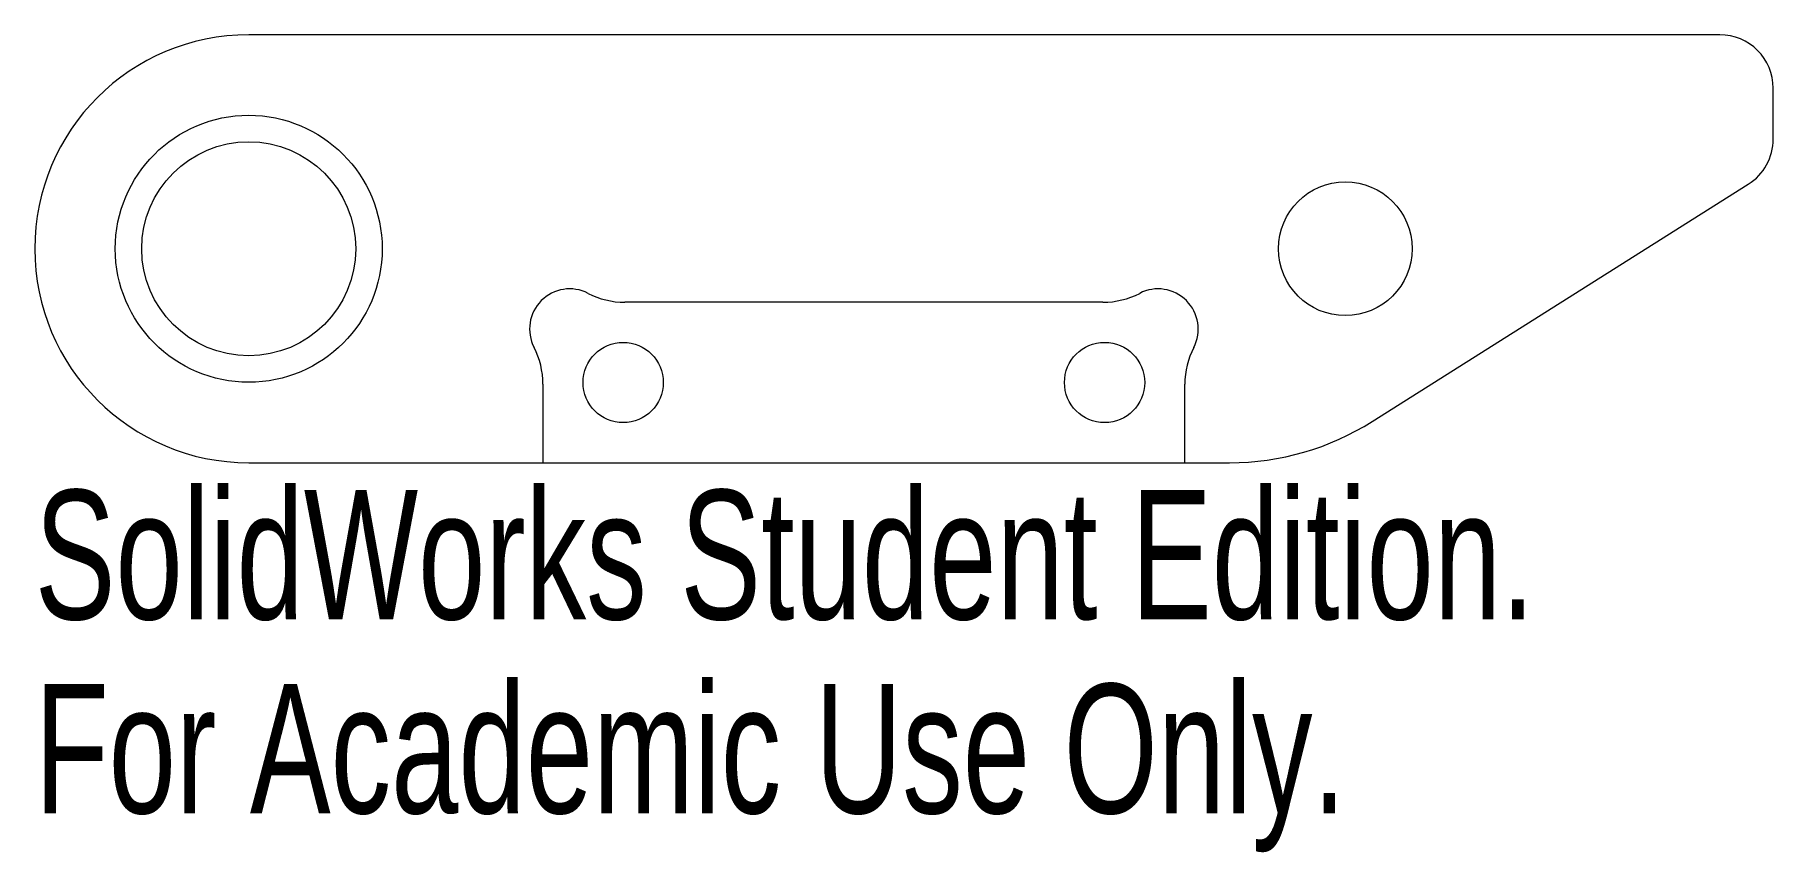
# Model space of a CAD drawing. Header units: millimetres. Extents: x 1 to 66, y 19.4 to 50.
import ezdxf

# ---------------------------------------------------------------- set-up
doc = ezdxf.new("R2010")
doc.units = ezdxf.units.MM
doc.styles.add('SLDTEXTSTYLE0', font='TXT', dxfattribs={"width": 0.7})

msp = doc.modelspace()

# ---------------------------------------------------------------- linework, layer by layer
at = {"color": 7, "linetype": 'Continuous', "lineweight": 15}
for p, q in [((64, 50), (9, 50)), ((66, 46.103), (66, 48)), ((51.009, 35.542), (65.067, 44.411)), ((40.938, 40), (23.062, 40)), ((20, 36.938), (20, 34)), ((44, 34), (44, 36.938)), ((9, 34), (45.674, 34))]:
    msp.add_line(p, q, dxfattribs=at)
for centre, radius in [((9, 42), 4.99), ((9, 42), 4), ((50, 42), 2.5), ((23, 37), 1.5), ((41, 37), 1.5)]:
    msp.add_circle(centre, radius, dxfattribs=at)
for centre, radius, start, end in [((9, 42), 8, 90, 270), ((64, 48), 2, 0, 90), ((64, 46.103), 2, 302.24754, 0), ((21, 39), 1.5, 62.73396, 207.26604), ((23.062, 43), 3, 242.73396, 270), ((40.938, 43), 3, 270, 297.26604), ((43, 39), 1.5, 332.73396, 117.26604), ((17, 36.938), 3, 0, 27.26604), ((47, 36.938), 3, 152.73396, 180), ((45.674, 44), 10, 270, 302.24754)]:
    msp.add_arc(centre, radius, start, end, dxfattribs=at)

# ---------------------------------------------------------------- texts
at = {"color": 7, "linetype": 'Continuous', "char_height": 4.83362, "attachment_point": 1, "style": 'SLDTEXTSTYLE0'}
for s, insert in [('SolidWorks Student Edition.', (1, 32.98)), ('For Academic Use Only.', (1, 25.73))]:
    msp.add_mtext(s, dxfattribs=dict(at, insert=insert))

doc.saveas('drawing.dxf')
